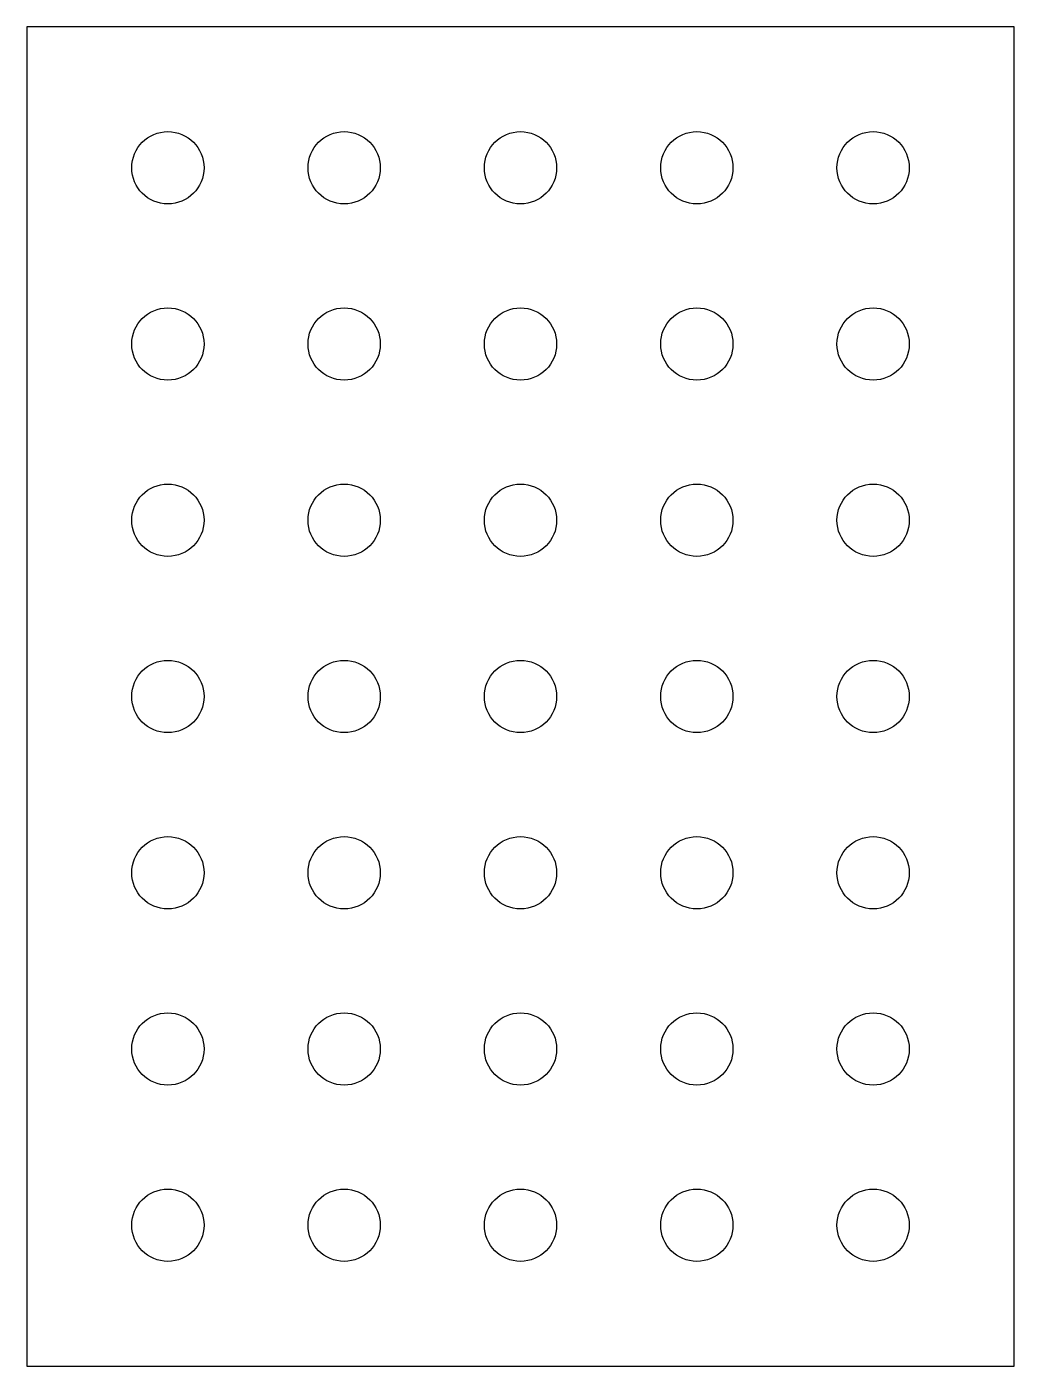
# Model space of a CAD drawing. Header units: millimetres. Extents: x -168 to 168, y -228 to 228.
import ezdxf

# ---------------------------------------------------------------- set-up
doc = ezdxf.new("R2010")
doc.units = ezdxf.units.MM
doc.layers.add('cut', color=7, linetype='Continuous')

msp = doc.modelspace()

# ---------------------------------------------------------------- linework, layer by layer
at = {"layer": 'cut'}
for p, q in [((-168, 228), (-168, -228)), ((168, 228), (-168, 228)), ((168, -228), (168, 228)), ((-168, -228), (168, -228))]:
    msp.add_line(p, q, dxfattribs=at)
for centre in [(-120, 180), (-60, 180), (0, 180), (60, 180), (120, 180), (-120, 120), (-60, 120), (0, 120), (60, 120), (120, 120), (-120, 60), (-60, 60), (0, 60), (60, 60), (120, 60), (-120, 0), (-60, 0), (0, 0), (60, 0), (120, 0), (-120, -60), (-60, -60), (0, -60), (60, -60), (120, -60), (-120, -120), (-60, -120), (0, -120), (60, -120), (120, -120), (-120, -180), (-60, -180), (0, -180), (60, -180), (120, -180)]:
    msp.add_circle(centre, 12.3, dxfattribs=at)

doc.saveas('drawing.dxf')
